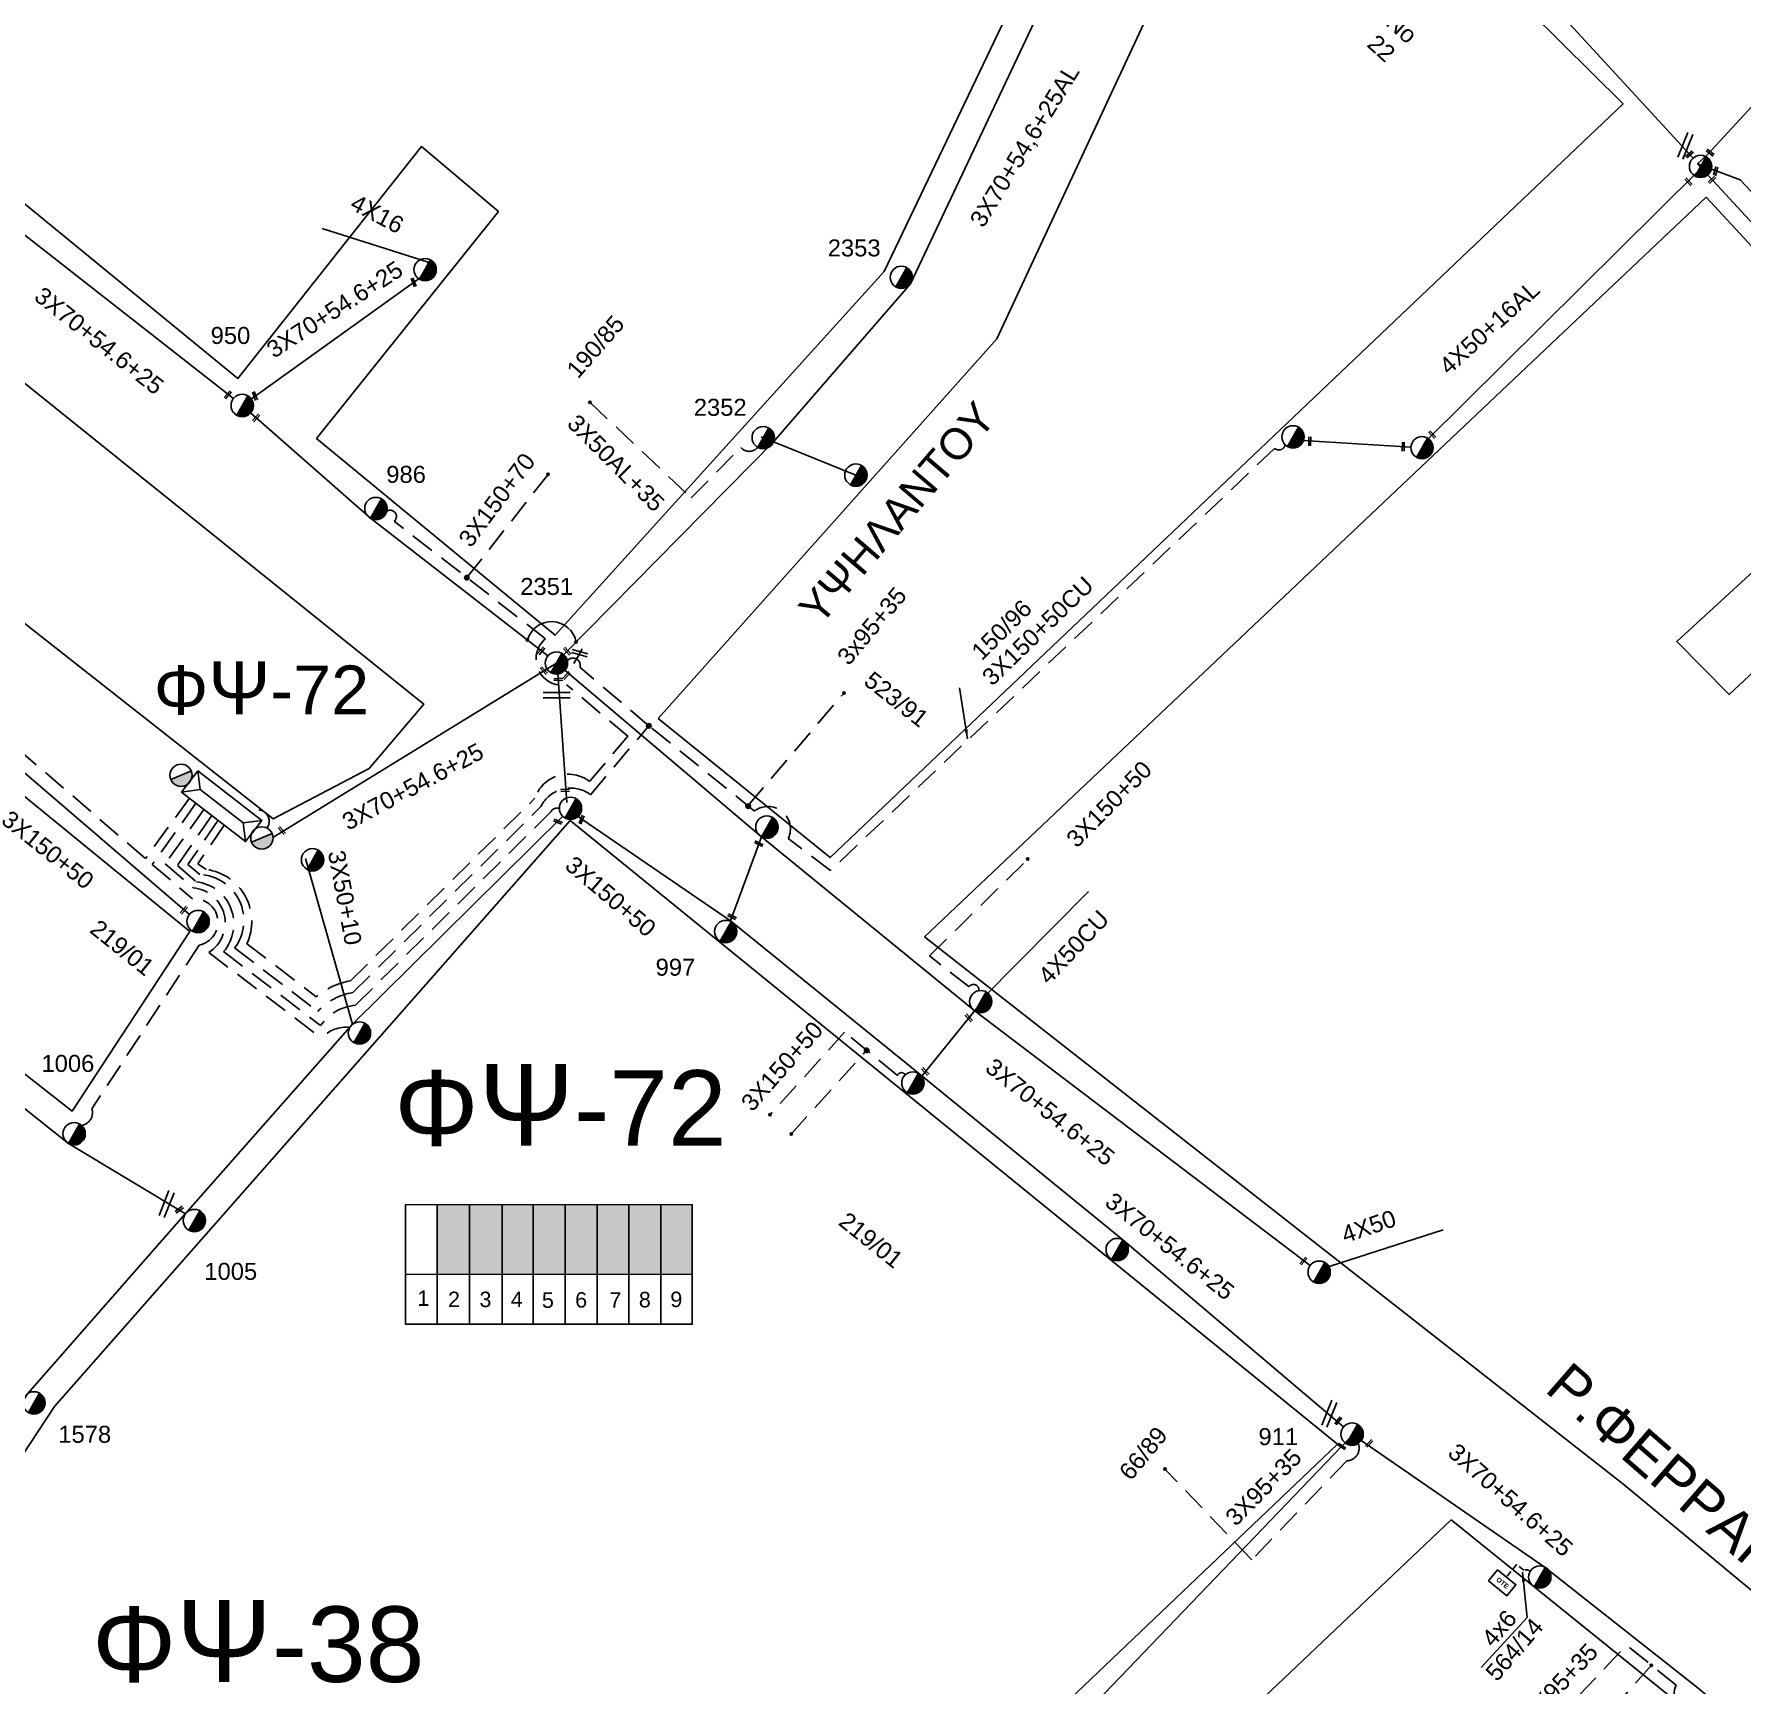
# Model space of a CAD drawing. Header units: millimetres. Extents: x 771 to 3391, y 686 to 1835.
# Drawn here: x 1522.9 to 1703.7, y 1040.5 to 1215.3 of the extents above; entities that cross this region are included whole.
import ezdxf

# ---------------------------------------------------------------- set-up
doc = ezdxf.new("R2010")
doc.units = ezdxf.units.MM
doc.linetypes.add('DASHED', pattern=[19.05, 12.7, -6.35])
for name, color, linetype in [('Pillar OTE', 7, 'Continuous'), ('Άγνωστα', 7, 'Continuous'), ('Γυμνά εναέρια ΧΤ (3Φ)   4x50CU', 7, 'Continuous'), ('Γυμνά εναέρια ΧΤ και ΦΟΠ (3Φ)   4x50+16AL', 7, 'Continuous'), ('Εναέρια παροχή ΧΤ 4x16', 7, 'SYN_LINE'), ('Επιγραφές - Σχήματα', 7, 'Continuous'), ('Καλωδια Χ.Τ 3x95+35', 7, 'DASHED'), ('Καλωδια Χ.Τ. 3x50+35', 7, 'Continuous'), ('Καλώδια ΧΤ   3x150+50CU', 7, 'DASHED'), ('Καλώδια ΧΤ   3x150+70AL', 7, 'DASHED'), ('Καλώδια ΧΤ   3x150AL+50CU', 7, 'DASHED'), ('Μηχανική τομή', 7, 'Continuous'), ('Στύλος ΦΜ', 7, 'Continuous'), ('Στύλος ΦΜ @ 1', 7, 'Continuous'), ('Συνδέσεις', 7, 'Continuous'), ('Συνεστραμμένα ΧΤ   3x70+54.6+25 AL', 7, 'SYN_LINE'), ('Τομή', 7, 'Continuous'), ('Υποσταθμός εναέριος 2 στύλων', 7, 'Continuous'), ('Υποσταθμός πόλεως', 7, 'Continuous'), ('Υπόβαθρο ΔΕΗ', 7, 'Continuous'), ('Υπόγεια καλώδια Παροχών ΧΤ   4x16AL', 7, 'DASHED'), ('Υπόγεια καλώδια Παροχών ΧΤ   4x6', 7, 'DASHED')]:
    doc.layers.add(name, color=color, linetype=linetype)
doc.styles.add('arial', font='ARIAL.TTF')
doc.styles.get("Standard").update_dxf_attribs({"font": 'ARIAL.TTF'})
doc.linetypes.add('SYN_LINE', pattern='A,0.5,-0.0001,["/\\/\\/\\/",Standard,S=0.1,R=0,X=0,Y=-0.05],-0.25', length=0.7501)
doc.dimstyles.new('ISO-25', dxfattribs={"dimtxt": 2.5, "dimasz": 2.5, "dimexe": 1.25, "dimexo": 0.625, "dimtad": 1, "dimtxsty": 'Standard', "dimcen": 2.5, "dimadec": 0, "dimazin": 0, "dimtfac": 1, "dimtmove": 0, "dimatfit": 3, "dimfxl": 1, "dimarcsym": 0})

# ---------------------------------------------------------------- blocks, each defined once
blk = doc.blocks.new('ΥΠΑΡΧΩΝ ΤΣΙΜΕΝΤΕΝΙΟΣ ΣΤΥΛΟΣ')
at = {"layer": 'Στύλος ΦΜ'}
blk.add_hatch(color=7, dxfattribs=at).paths.add_polyline_path([(-1.29, -2.28, 0.574793), (2.62, 0, 0.268822), (1.3, 2.27)])
at = {"layer": 'Στύλος ΦΜ', "color": 7}
blk.add_line((-1.29, -2.28), (1.3, 2.27), dxfattribs=at)
blk.add_circle((0, 0), 2.62, dxfattribs=at)
at = {"layer": 'Στύλος ΦΜ', "flags": 4}
for tag, p in [('ΑΡΙΘΜΟΣ', (-4.68, 8.05)), ('ΤΥΠΟΣ', (-4.91, 3.03))]:
    blk.add_attdef(tag, p, '', height=4, dxfattribs=at)
blk = doc.blocks.new('ΥΠΟΣΤΑΘΜΟΣ ΕΝΑΕΡΙΟΣ ΕΠΙ 2 ΣΤΥΛΩΝ')
at = {"layer": 'Υποσταθμός εναέριος 2 στύλων', "linetype": 'Continuous'}
for points in [[(-11.97, -2.11, 0.574793), (-8.45, -0.07, 0.268822), (-9.64, 1.98)], [(9.68, -2.15, 0.574793), (13.19, -0.1, 0.268822), (12.01, 1.95)]]:
    blk.add_hatch(color=256, dxfattribs=at).paths.add_polyline_path(points)
for p, q in [((-11.97, -2.11), (-9.64, 1.98)), ((9.68, -2.15), (12.01, 1.95))]:
    blk.add_line(p, q, dxfattribs=at)
for centre in [(-10.81, -0.07), (10.84, -0.1)]:
    blk.add_circle(centre, 2.36, dxfattribs=at)
at = {"layer": 'Υποσταθμός πόλεως', "linetype": 'Continuous', "ltscale": 40}
blk.add_lwpolyline([(-8.57, 2.82), (8.57, 2.82), (8.57, -2.82), (-8.57, -2.82)], close=True, dxfattribs=at)
for points in [[(-5.75, 0), (-8.57, 2.82)], [(-8.57, -2.82), (-5.75, 0)], [(-5.75, 0), (5.75, 0)], [(5.75, 0), (8.57, 2.82)], [(8.57, -2.82), (5.75, 0)]]:
    blk.add_lwpolyline(points, dxfattribs=at)
at = {"layer": 'Υποσταθμός εναέριος 2 στύλων', "ltscale": 40, "flags": 1}
for tag, p in [('ΜΕΤΑΣΧΗΜΑΤΙΣΜΟΣ', (14.09, 2.51)), ('ΙΣΧΥΣ', (14.07, -0.28)), ('ΑΡΙΘΜΟΣ', (14.19, -3))]:
    blk.add_attdef(tag, p, '', height=1.8, dxfattribs=at)
blk = doc.blocks.new('ΜΗΧΑΝΙΚΗ ΤΟΜΗ')
at = {"layer": 'Μηχανική τομή', "ltscale": 40}
for p, q in [((-1.89, 0.78), (1.89, 0.78)), ((1.89, 0), (-1.89, 0))]:
    blk.add_line(p, q, dxfattribs=at)
blk = doc.blocks.new('_ΣΥΝΔΕΣΗ')
at = {"layer": 'Συνδέσεις', "linetype": 'SYN_LINE', "ltscale": 40}
blk.add_hatch(color=256, dxfattribs=at).paths.add_polyline_path([(0.5, -0.01, 1), (-0.5, -0.01, 1)])
at = {"layer": 'Συνδέσεις'}
blk.add_circle((0, -0.01), 0.5, dxfattribs=at)
blk = doc.blocks.new('ΤΟΜΗ')
at = {"layer": 'Τομή', "ltscale": 40}
for p, q in [((-5.68, 0), (5.68, 0)), ((5.68, -2.33), (-5.68, -2.33))]:
    blk.add_line(p, q, dxfattribs=at)
blk = doc.blocks.new('τομή_')
at = {"layer": 'Επιγραφές - Σχήματα'}
for p, q in [((-1.29, -0.22), (0.13, 0.75)), ((-1.08, -0.46), (0.34, 0.51)), ((-0.66, 0.62), (-0.29, -0.37))]:
    blk.add_line(p, q, dxfattribs=at)
blk = doc.blocks.new('PILLAR ΟΤΕ')
at = {"layer": 'Pillar OTE', "ltscale": 40}
blk.add_lwpolyline([(-3.31, 2.02), (3.39, 2.02), (3.39, -1.99), (-3.31, -1.99)], close=True, dxfattribs=at)
at = {"layer": 'Pillar OTE', "insert": (-1.81, 0.71), "char_height": 1.3575, "width": 109.961, "attachment_point": 1}
blk.add_mtext('{\\fArial|b1|i0|c161|p34;OTE}', dxfattribs=at)

msp = doc.modelspace()

# ---------------------------------------------------------------- hatches: boundary and pattern name
at = {"layer": 'Καλώδια ΧΤ   3x150AL+50CU', "linetype": 'DASHED', "ltscale": 0.2}
h = msp.add_hatch(color=85, dxfattribs=at)
h.dxf.hatch_style = 1
h.paths.add_polyline_path([(1568.99219, 1091.33852), (1565.55232, 1091.33874), (1565.55186, 1083.97814), (1568.99173, 1083.9748)])
h = msp.add_hatch(color=1, dxfattribs=at)
h.dxf.hatch_style = 1
h.paths.add_polyline_path([(1572.43176, 1091.3383), (1568.99219, 1091.33852), (1568.99173, 1083.9748), (1572.4313, 1083.97146)])
h = msp.add_hatch(color=30, dxfattribs=at)
h.dxf.hatch_style = 1
h.paths.add_polyline_path([(1572.4313, 1083.97146), (1575.72886, 1083.96826), (1575.72932, 1091.3381), (1572.43176, 1091.3383)])
h = msp.add_hatch(color=6, dxfattribs=at)
h.dxf.hatch_style = 1
h.paths.add_polyline_path([(1575.72886, 1083.96826), (1579.11485, 1083.96497), (1579.11532, 1091.33789), (1575.72932, 1091.3381)])
h = msp.add_hatch(color=62, dxfattribs=at)
h.dxf.hatch_style = 1
h.paths.add_polyline_path([(1579.11485, 1083.96497), (1582.5115, 1083.96167), (1582.51196, 1091.33767), (1579.11532, 1091.33789)])
h = msp.add_hatch(color=173, dxfattribs=at)
h.dxf.hatch_style = 1
h.paths.add_polyline_path([(1585.84901, 1091.33746), (1582.51196, 1091.33767), (1582.5115, 1083.96167), (1585.84854, 1083.95843)])
h = msp.add_hatch(color=2, dxfattribs=at)
h.dxf.hatch_style = 1
h.paths.add_polyline_path([(1589.23738, 1091.33725), (1585.84901, 1091.33746), (1585.84854, 1083.95843), (1589.23692, 1083.95514)])
h = msp.add_hatch(color=5, dxfattribs=at)
h.dxf.hatch_style = 1
h.paths.add_polyline_path([(1592.55748, 1091.33704), (1589.23738, 1091.33725), (1589.23692, 1083.95514), (1592.55702, 1083.95192)])

# ---------------------------------------------------------------- linework, layer by layer
at = {"layer": 'Pillar OTE', "ltscale": 40}
for points in [[(1562.22361, 1078.69866), (1562.22441, 1091.33894), (1592.55748, 1091.33704), (1592.55669, 1078.66929), (1562.22361, 1078.69958)], [(1565.55152, 1078.69626), (1565.55232, 1091.33874)], [(1568.9914, 1078.69283), (1568.99219, 1091.33852)], [(1572.43097, 1078.68939), (1572.43176, 1091.3383)], [(1575.72852, 1078.6861), (1575.72932, 1091.3381)], [(1579.11452, 1078.68272), (1579.11532, 1091.33789)], [(1582.51117, 1078.67932), (1582.51196, 1091.33767)], [(1585.84821, 1078.67599), (1585.84901, 1091.33746)], [(1589.23659, 1078.67261), (1589.23738, 1091.33725)], [(1562.22395, 1083.98138), (1592.55702, 1083.95192)]]:
    msp.add_lwpolyline(points, dxfattribs=at)
at = {"layer": 'Άγνωστα', "color": 85}
msp.add_lwpolyline([(1599.86962, 1172.63286), (1609.88165, 1168.57914)], dxfattribs=at)
at = {"layer": 'Άγνωστα', "color": 1}
msp.add_lwpolyline([(1556.61709, 1110.43844), (1551.62058, 1127.98471)], dxfattribs=at)
at = {"layer": 'Άγνωστα', "color": 62, "linetype": 'SYN_LINE', "ltscale": 20}
msp.add_lwpolyline([(1623.30015, 1113.19569), (1634.51781, 1124.49571)], dxfattribs=at)
at = {"layer": 'Γυμνά εναέρια ΧΤ (3Φ)   4x50CU', "color": 173, "linetype": 'SYN_LINE', "ltscale": 15}
msp.add_lwpolyline([(1659.09528, 1084.49584), (1672.03564, 1088.67937)], dxfattribs=at)
at = {"layer": 'Γυμνά εναέρια ΧΤ και ΦΟΠ (3Φ)   4x50+16AL', "color": 30}
msp.add_lwpolyline([(1670.18792, 1172.15349), (1670.18792, 1172.15349), (1698.96362, 1200.69047)], dxfattribs=at)
at = {"layer": 'Γυμνά εναέρια ΧΤ και ΦΟΠ (3Φ)   4x50+16AL', "color": 1, "linetype": 'Continuous', "ltscale": 0.2}
msp.add_lwpolyline([(1578.86282, 1132.456), (1556.61709, 1110.43844), (1538.97341, 1090.42843), (1522.19362, 1071.30475), (1511.7009, 1054.12923), (1499.35664, 1035.34473), (1483.70663, 1011.56444)], dxfattribs=at)
at = {"layer": 'Εναέρια παροχή ΧΤ 4x16', "color": 85, "linetype": 'SYN_LINE', "ltscale": 8}
msp.add_lwpolyline([(1564.39476, 1189.93852), (1564.60569, 1191.12518), (1553.40631, 1194.67454)], dxfattribs=at)
at = {"layer": 'Καλωδια Χ.Τ 3x95+35', "color": 30, "linetype": 'DASHED', "ltscale": 0.2}
msp.add_lwpolyline([(1598.45154, 1133.56335), (1608.66045, 1145.56687)], dxfattribs=at)
at = {"layer": 'Καλωδια Χ.Τ 3x95+35', "color": 5, "linetype": 'DASHED', "ltscale": 0.2}
msp.add_lwpolyline([(1681.21385, 1033.86449), (1691.45159, 1044.70461)], dxfattribs=at)
at = {"layer": 'Καλωδια Χ.Τ. 3x50+35', "color": 85, "linetype": 'DASHED', "ltscale": 0.2}
msp.add_lwpolyline([(1581.72276, 1176.28994), (1592.45073, 1166.17126), (1597.70779, 1171.50574, 0.47167068), (1599.49188, 1171.52565)], format="xyb", dxfattribs=at)
at = {"layer": 'Καλωδια Χ.Τ. 3x50+35', "color": 30, "linetype": 'DASHED', "ltscale": 0.2}
msp.add_lwpolyline([(1663.04825, 1066.0605, -0.522548595), (1661.83812, 1064.2101), (1651.79312, 1053.74863), (1642.58464, 1063.34635)], format="xyb", dxfattribs=at)
at = {"layer": 'Καλώδια ΧΤ   3x150+50CU', "color": 6, "linetype": 'DASHED', "ltscale": 0.2}
msp.add_lwpolyline([(1539.34857, 1134.37259), (1534.69084, 1127.98776), (1505.77718, 1152.80885), (1477.43648, 1176.07571, 0.784726047), (1474.74428, 1175.71412)], format="xyb", dxfattribs=at)
at = {"layer": 'Καλώδια ΧΤ   3x150+50CU', "color": 30, "linetype": 'DASHED', "ltscale": 0.2}
for points in [[(1655.32475, 1171.789, -0.560887584), (1654.20216, 1171.40542), (1607.19334, 1126.70197), (1602.72563, 1130.1083, 0.783499385), (1599.13632, 1133.00979), (1587.96999, 1142.03632), (1580.68561, 1148.21353, 0.798056016), (1579.33564, 1148.93796)], [(1542.37883, 1132.02914), (1539.17706, 1127.35422), (1540.43186, 1126.27703, -0.605748067), (1544.12706, 1118.51219), (1552.93228, 1111.7979, -0.170373487), (1556.6354, 1113.79164), (1576.53236, 1133.48451, -0.466978559), (1581.78722, 1134.74537), (1587.96999, 1142.03632)]]:
    msp.add_lwpolyline(points, format="xyb", dxfattribs=at)
at = {"layer": 'Καλώδια ΧΤ   3x150+50CU', "color": 85, "linetype": 'DASHED', "ltscale": 0.2}
msp.add_lwpolyline([(1543.03087, 1131.52488), (1540.2326, 1127.43911), (1541.12789, 1126.82594, -0.506101236), (1545.40996, 1118.95899), (1552.75859, 1113.35542, -0.130599158), (1556.37772, 1115.03087), (1575.90533, 1134.3582, -0.515298488), (1581.69051, 1136.15483), (1585.73766, 1140.92737), (1579.26719, 1146.37252, -0.770292861), (1577.0424, 1151.2491), (1561.0073, 1163.6978, 0.975537739), (1560.20949, 1164.73139)], format="xyb", dxfattribs=at)
at = {"layer": 'Καλώδια ΧΤ   3x150+50CU', "color": 2, "linetype": 'DASHED', "ltscale": 0.2}
msp.add_lwpolyline([(1540.02942, 1133.84605), (1535.41235, 1127.36838), (1539.65966, 1123.72225, -0.942556438), (1540.37664, 1118.81988), (1529.02007, 1101.46966, -0.449013028), (1527.92136, 1099.72058)], format="xyb", dxfattribs=at)
at = {"layer": 'Καλώδια ΧΤ   3x150+50CU', "color": 62, "linetype": 'DASHED', "ltscale": 0.2}
for points in [[(1541.70533, 1132.54999), (1538.06695, 1127.23756), (1540.0775, 1125.51159, -0.60281998), (1542.94774, 1118.12757), (1553.21573, 1110.29787, -0.22169926), (1556.90254, 1112.44756), (1577.58296, 1132.91587, -0.38961234), (1578.49861, 1133.26459)], [(1622.90258, 1114.00151, 0.804963703), (1621.85595, 1114.39022), (1617.66531, 1117.67325), (1628.0765, 1127.9266)], [(1615.09173, 1105.06751, 0.674831568), (1614.29528, 1105.02415), (1608.68874, 1109.58461), (1600.79596, 1100.86447)]]:
    msp.add_lwpolyline(points, format="xyb", dxfattribs=at)
at = {"layer": 'Καλώδια ΧΤ   3x150+50CU', "color": 1, "linetype": 'DASHED', "ltscale": 0.2}
msp.add_lwpolyline([(1540.8812, 1133.18732), (1536.77628, 1127.42819), (1539.73543, 1124.88789, -0.714262042), (1541.3986, 1118.04), (1553.33491, 1108.93816, -0.254858655), (1556.32162, 1110.10335)], format="xyb", dxfattribs=at)
at = {"layer": 'Καλώδια ΧΤ   3x150+50CU', "color": 62, "linetype": 'DASHED', "ltscale": 0.2}
msp.add_lwpolyline([(1603.004, 1098.76872), (1611.02153, 1107.68708)], dxfattribs=at)
at = {"layer": 'Καλώδια ΧΤ   3x150+50CU', "color": 173, "linetype": 'DASHED', "ltscale": 0.2}
msp.add_arc((1546.5819, 1131.93091), 1.19953, 323.3646172, 126.7210342, dxfattribs=at)
at = {"layer": 'Καλώδια ΧΤ   3x150+70AL', "color": 85, "linetype": 'DASHED', "ltscale": 0.2}
msp.add_lwpolyline([(1568.70131, 1157.72463), (1577.30172, 1168.65246)], dxfattribs=at)
at = {"layer": 'Καλώδια ΧΤ   3x150AL+50CU', "color": 5, "linetype": 'DASHED', "ltscale": 0.2}
msp.add_lwpolyline([(1699.92786, 1037.16273, -0.697503722), (1696.71513, 1040.45745), (1691.45159, 1044.70461)], format="xyb", dxfattribs=at)
at = {"layer": 'Συνεστραμμένα ΧΤ   3x70+54.6+25 AL', "color": 133, "ltscale": 20}
for points in [[(1700.01951, 1202.53123), (1707.34438, 1210.48135), (1725.74491, 1227.61853), (1735.11754, 1235.74982), (1744.94649, 1245.32555), (1769.05773, 1268.15957), (1784.21916, 1283.24594), (1795.04683, 1292.50917)], [(1727.05163, 1171.12037), (1726.86837, 1171.0815), (1727.0582, 1174.81009), (1703.46836, 1199.82547), (1698.97443, 1201.5492), (1700.01951, 1202.53123)]]:
    msp.add_lwpolyline(points, dxfattribs=at)
at = {"layer": 'Συνεστραμμένα ΧΤ   3x70+54.6+25 AL', "color": 6, "linetype": 'SYN_LINE', "ltscale": 20}
for points in [[(1539.34471, 1122.06235), (1504.6048, 1151.885), (1488.79045, 1164.73039), (1474.39382, 1176.5496), (1444.05599, 1201.69485), (1413.07037, 1226.71235), (1384.87811, 1249.97666), (1368.27842, 1261.31123)], [(1503.14403, 1211.4839), (1510.81244, 1202.67281), (1543.99904, 1176.6804)]]:
    msp.add_lwpolyline(points, dxfattribs=at)
at = {"layer": 'Συνεστραμμένα ΧΤ   3x70+54.6+25 AL', "color": 85, "linetype": 'SYN_LINE', "ltscale": 20}
for points in [[(1578.95574, 1149.57241), (1601.16475, 1172.10849), (1615.64776, 1188.84458), (1632.72251, 1225.01943), (1646.16017, 1254.9516)], [(1577.28124, 1149.43436), (1558.49315, 1164.02032), (1544.92852, 1175.95289), (1564.39476, 1189.93852)]]:
    msp.add_lwpolyline(points, dxfattribs=at)
at = {"layer": 'Συνεστραμμένα ΧΤ   3x70+54.6+25 AL', "color": 62, "linetype": 'SYN_LINE', "ltscale": 20}
for points in [[(1646.92578, 1255.77119), (1678.53359, 1223.88809), (1698.48994, 1202.12924)], [(1579.53432, 1133.05537), (1596.60768, 1121.4035), (1616.49689, 1105.24359), (1638.12259, 1087.60536), (1661.50242, 1067.80575)]]:
    msp.add_lwpolyline(points, dxfattribs=at)
at = {"layer": 'Συνεστραμμένα ΧΤ   3x70+54.6+25 AL', "color": 2, "linetype": 'SYN_LINE', "ltscale": 20}
msp.add_lwpolyline([(1538.92077, 1090.36335), (1526.55307, 1097.82011), (1494.41667, 1123.32276), (1478.13384, 1136.31862), (1457.17214, 1152.70294), (1429.80198, 1173.92863), (1418.29113, 1182.85534), (1399.76184, 1197.78582), (1377.81385, 1214.88664), (1353.22694, 1235.4168)], dxfattribs=at)
at = {"layer": 'Συνεστραμμένα ΧΤ   3x70+54.6+25 AL', "color": 5, "ltscale": 20}
msp.add_lwpolyline([(1739.8827, 1156.81663), (1726.94587, 1171.21648), (1698.97443, 1201.5492)], dxfattribs=at)
at = {"layer": 'Συνεστραμμένα ΧΤ   3x70+54.6+25 AL', "color": 30, "linetype": 'SYN_LINE', "ltscale": 15}
msp.add_lwpolyline([(1657.26411, 1172.24549), (1668.62392, 1171.54942)], dxfattribs=at)
at = {"layer": 'Συνεστραμμένα ΧΤ   3x70+54.6+25 AL', "color": 173, "linetype": 'SYN_LINE', "ltscale": 20}
msp.add_lwpolyline([(1548.18402, 1130.20106), (1578.18857, 1148.67942), (1599.87712, 1130.28738), (1622.513, 1111.81493), (1657.97806, 1084.89904)], dxfattribs=at)
at = {"layer": 'Συνεστραμμένα ΧΤ   3x70+54.6+25 AL', "color": 62, "linetype": 'SYN_LINE', "ltscale": 15}
msp.add_lwpolyline([(1578.2656, 1148.6141), (1579.28882, 1133.89959)], dxfattribs=at)
at = {"layer": 'Συνεστραμμένα ΧΤ   3x70+54.6+25 AL', "color": 62, "linetype": 'SYN_LINE', "ltscale": 8}
for points in [[(1596.60768, 1121.4035), (1599.87712, 1130.28738), (1599.87712, 1130.28738)], [(1616.84542, 1104.93906), (1622.7879, 1112.29714)]]:
    msp.add_lwpolyline(points, dxfattribs=at)
at = {"layer": 'Συνεστραμμένα ΧΤ   3x70+54.6+25 AL', "color": 30, "ltscale": 20}
msp.add_lwpolyline([(1561.41435, 968.25357), (1571.93085, 977.4395), (1585.00572, 989.91864), (1600.50228, 1005.10534), (1612.5436, 1016.50613), (1630.31296, 1033.45695), (1662.17145, 1066.63634)], dxfattribs=at)
at = {"layer": 'Συνεστραμμένα ΧΤ   3x70+54.6+25 AL', "color": 5, "linetype": 'SYN_LINE', "ltscale": 20}
msp.add_lwpolyline([(1663.37067, 1066.37582), (1682.85503, 1052.93468), (1699.0341, 1040.15163), (1739.75198, 1006.05498), (1761.95496, 988.84882), (1772.95919, 978.76711)], dxfattribs=at)
at = {"layer": 'Υπόβαθρο ΔΕΗ'}
for points in [[(1503.61632, 1212.26674), (1544.46417, 1178.81489), (1563.91894, 1203.36486), (1572.0391, 1196.48349), (1552.79068, 1172.46464), (1578.05571, 1151.64163), (1612.88402, 1190.12458), (1644.26566, 1255.85992), (1574.62746, 1333.25465), (1567.10545, 1335.24439), (1514.01592, 1232.40975), (1503.61632, 1212.26674)], [(1355.12228, 1235.98215), (1368.78759, 1259.68933), (1539.36559, 1120.27201), (1526.91743, 1101.25407), (1355.12228, 1235.98215)], [(1588.93597, 1142.8135), (1624.80134, 1183.00912), (1649.58254, 1236.19794), (1658.15555, 1240.51782), (1691.08554, 1207.90112), (1607.15451, 1128.08618), (1588.93597, 1142.8135)], [(1487.10742, 1180.22901), (1496.61839, 1198.6088), (1564.14281, 1144.33386), (1558.3638, 1137.52496), (1548.19838, 1132.1857), (1487.10742, 1180.22901)], [(1617.14911, 1119.69725), (1691.19501, 1061.6882), (1740.47172, 1020.79614), (1762.66119, 1043.87065), (1802.38774, 1084.61155), (1754.98568, 1137.08204), (1716.80931, 1100.57343), (1706.67317, 1109.56027), (1746.01995, 1147.33235), (1726.5368, 1167.97195), (1702.31883, 1145.34303), (1696.76645, 1150.9658), (1721.98274, 1174.11733), (1699.87058, 1197.99741), (1617.14911, 1119.69725)], [(1580.39625, 1149.27446), (1580.02534, 1148.62522)], [(1485.64728, 1010.07398), (1525.06965, 1069.97242), (1579.64749, 1132.00758), (1660.84067, 1065.9635), (1560.20278, 970.06351), (1485.64728, 1010.07398)], [(1571.49541, 961.81714), (1672.89295, 1057.95779), (1743.74912, 1000.78375), (1770.6399, 978.40281), (1634.79402, 913.96377), (1571.49541, 961.81714)], [(1680.94554, 1047.62571), (1676.06424, 1042.32642)]]:
    msp.add_lwpolyline(points, dxfattribs=at)
msp.add_arc((1577.67175, 1150.42677), 2.64409, 10.4815022, 164.9469195, dxfattribs=at)
at = {"layer": 'Υπόγεια καλώδια Παροχών ΧΤ   4x16AL', "color": 5, "linetype": 'DASHED', "ltscale": 0.2}
msp.add_lwpolyline([(1694.08336, 1042.58103), (1684.31244, 1031.50288)], dxfattribs=at)
at = {"layer": 'Υπόγεια καλώδια Παροχών ΧΤ   4x6', "color": 5, "linetype": 'DASHED', "ltscale": 0.05}
msp.add_lwpolyline([(1681.24383, 1052.49176, 0.361340667), (1680.59057, 1052.62318), (1679.81233, 1053.25115), (1678.76251, 1051.95011)], format="xyb", dxfattribs=at)

# ---------------------------------------------------------------- block references
at = {"layer": 'Pillar OTE', "xscale": 0.375, "yscale": 0.375, "zscale": 0.375, "rotation": 320.5773140891257}
msp.add_blockref('PILLAR ΟΤΕ', (1678.2809, 1051.3141), dxfattribs=at)
at = {"layer": 'Επιγραφές - Σχήματα', "rotation": 129.9268206725036}
msp.add_blockref('τομή_', (1580.45053, 1150.18299), dxfattribs=at)
at = {"layer": 'Μηχανική τομή'}
for p, xscale, yscale, zscale, rotation in [((1698.17499, 1202.47264), 0.249999999999919, 0.249999999999919, 0.249999999999919, 40.56615340063241), ((1700.24076, 1202.63906), 0.2500000000002005, 0.2500000000002005, 0.2500000000002005, 323.2559298037776), ((1700.56059, 1199.7626), 0.249999999999919, 0.249999999999919, 0.249999999999919, 43.44704939892168), ((1700.9746, 1200.73714), 0.249999999999919, 0.249999999999919, 0.249999999999919, 75.04008725753748), ((1697.93614, 1199.56194), 0.2500000000001928, 0.2500000000001928, 0.2500000000001928, 312.6268794242704), ((1563.17439, 1189.03326), 0.249999999999919, 0.249999999999919, 0.249999999999919, 111.5563799940682), ((1543.47505, 1177.02562), 0.2499999999999681, 0.2499999999999681, 0.2499999999999681, 48.88232952355155), ((1546.35568, 1176.97824), 0.249999999999919, 0.249999999999919, 0.249999999999919, 111.5563799940682), ((1546.47881, 1174.58572), 0.249999999999919, 0.249999999999919, 0.249999999999919, 47.90602526329326), ((1670.80707, 1172.80014), 0.2500000000001928, 0.2500000000001928, 0.2500000000001928, 312.6268794242704), ((1657.81536, 1172.16506), 0.2500000000001928, 0.2500000000001928, 0.2500000000001928, 268.897504715018), ((1667.71299, 1171.59707), 0.2500000000001928, 0.2500000000001928, 0.2500000000001928, 268.897504715018), ((1576.65761, 1149.9002), 0.249999999999919, 0.249999999999919, 0.249999999999919, 47.90602526329326), ((1579.25158, 1149.87261), 0.2500000000001928, 0.2500000000001928, 0.2500000000001928, 312.6268794242704), ((1576.78016, 1147.81204), 0.2500000000001928, 0.2500000000001928, 0.2500000000001928, 312.6268794242704), ((1579.33106, 1147.29053), 0.249999999999919, 0.249999999999919, 0.249999999999919, 47.90602526329326), ((1578.38798, 1146.85414), 0.249999999999919, 0.249999999999919, 0.249999999999919, 2.654231102312738), ((1579.11131, 1135.1044), 0.249999999999919, 0.249999999999919, 0.249999999999919, 2.654231102312738), ((1578.30276, 1131.79525), 0.249999999999919, 0.249999999999919, 0.249999999999919, 336.8864378045459), ((1580.9327, 1132.05272), 0.249999999999919, 0.249999999999919, 0.249999999999919, 68.45138536945211), ((1549.04272, 1130.88086), 0.2500000000001928, 0.2500000000001928, 0.2500000000001928, 312.6268794242704), ((1599.57401, 1129.46536), 0.2500000000001927, 0.2500000000001927, 0.2500000000001927, 334.0157273791418), ((1538.81337, 1122.45744), 0.2499999999999681, 0.2499999999999681, 0.2499999999999681, 48.88232952355155), ((1596.72879, 1121.7342), 0.2500000000001927, 0.2500000000001927, 0.2500000000001927, 334.0157273791418), ((1621.74947, 1111.05675), 0.2500000000001928, 0.2500000000001928, 0.2500000000001928, 312.6268794242704), ((1617.15594, 1105.36896), 0.2500000000001928, 0.2500000000001928, 0.2500000000001928, 312.6268794242704), ((1538.31338, 1090.72955), 0.2499999999999681, 0.2499999999999681, 0.2499999999999681, 36.11407878704492), ((1657.33411, 1085.31023), 0.249999999999919, 0.249999999999919, 0.249999999999919, 47.90602526329326), ((1661.01875, 1068.38739), 0.249999999999919, 0.249999999999919, 0.249999999999919, 52.82593541543221), ((1664.27268, 1065.9932), 0.249999999999919, 0.249999999999919, 0.249999999999919, 46.90277073893475), ((1661.24752, 1065.6741), 0.249999999999919, 0.249999999999919, 0.249999999999919, 325.8560323618659)]:
    msp.add_blockref('ΜΗΧΑΝΙΚΗ ΤΟΜΗ', p, dxfattribs=dict(at, xscale=xscale, yscale=yscale, zscale=zscale, rotation=rotation))
at = {"layer": 'Στύλος ΦΜ @ 1', "ltscale": 40, "xscale": 0.4499999999998181, "yscale": 0.4499999999998181, "zscale": 0.4499999999998181}
for p in [(1699.28602, 1201.26125), (1564.28658, 1190.33473), (1656.15047, 1172.62883), (1669.79948, 1171.47738), (1609.88165, 1168.57914), (1579.67557, 1133.3084), (1600.45815, 1131.31185), (1552.37254, 1127.8537), (1540.25892, 1121.31981), (1623.09403, 1112.8394), (1557.33673, 1109.5061), (1615.91133, 1104.2217), (1637.53703, 1086.58348), (1658.91623, 1084.18702), (1682.26947, 1051.91279)]:
    msp.add_blockref('ΥΠΑΡΧΩΝ ΤΣΙΜΕΝΤΕΝΙΟΣ ΣΤΥΛΟΣ', p, dxfattribs=at)
at = {"layer": 'Στύλος ΦΜ @ 1', "ltscale": 40}
ref = msp.add_blockref('ΥΠΑΡΧΩΝ ΤΣΙΜΕΝΤΕΝΙΟΣ ΣΤΥΛΟΣ', (1614.68766, 1189.52674), dxfattribs=dict(at, xscale=0.4499999999998181, yscale=0.4499999999998181, zscale=0.4499999999998181))
ref.add_attrib('ΤΥΠΟΣ', '2353', (1606.90117, 1191.73137), dxfattribs={"layer": 'Στύλος ΦΜ', "height": 1.8, "flags": 4})
ref = msp.add_blockref('ΥΠΑΡΧΩΝ ΤΣΙΜΕΝΤΕΝΙΟΣ ΣΤΥΛΟΣ', (1544.92626, 1175.95418), dxfattribs=dict(at, xscale=0.4499999999998181, yscale=0.4499999999998181, zscale=0.4499999999998181))
ref.add_attrib('ΤΥΠΟΣ', '950', (1541.58658, 1182.46502), dxfattribs={"layer": 'Στύλος ΦΜ', "height": 1.8, "flags": 4})
ref = msp.add_blockref('ΥΠΑΡΧΩΝ ΤΣΙΜΕΝΤΕΝΙΟΣ ΣΤΥΛΟΣ', (1600.07291, 1172.55012), dxfattribs=dict(at, xscale=0.4499999999998181, yscale=0.4499999999998181, zscale=0.4499999999998181))
ref.add_attrib('ΤΥΠΟΣ', '2352', (1592.72445, 1174.85591), dxfattribs={"layer": 'Στύλος ΦΜ', "height": 1.8, "flags": 4})
ref = msp.add_blockref('ΥΠΑΡΧΩΝ ΤΣΙΜΕΝΤΕΝΙΟΣ ΣΤΥΛΟΣ', (1559.07419, 1165.04479), dxfattribs=dict(at, xscale=0.4499999999998181, yscale=0.4499999999998181, zscale=0.4499999999998181))
ref.add_attrib('ΤΥΠΟΣ', '986', (1560.17318, 1167.75863), dxfattribs={"layer": 'Στύλος ΦΜ', "height": 1.8, "flags": 4})
ref = msp.add_blockref('ΥΠΑΡΧΩΝ ΤΣΙΜΕΝΤΕΝΙΟΣ ΣΤΥΛΟΣ', (1578.18631, 1148.68071), dxfattribs=dict(at, xscale=0.4499999999998181, yscale=0.4499999999998181, zscale=0.4499999999998181))
ref.add_attrib('ΤΥΠΟΣ', '2351', (1574.35497, 1155.88872), dxfattribs={"layer": 'Στύλος ΦΜ', "height": 1.8, "flags": 4})
ref = msp.add_blockref('ΥΠΑΡΧΩΝ ΤΣΙΜΕΝΤΕΝΙΟΣ ΣΤΥΛΟΣ', (1596.10154, 1120.25401), dxfattribs=dict(at, xscale=0.4499999999998181, yscale=0.4499999999998181, zscale=0.4499999999998181))
ref.add_attrib('ΤΥΠΟΣ', '997', (1588.68366, 1115.57767), dxfattribs={"layer": 'Στύλος ΦΜ', "height": 1.8, "flags": 4})
ref = msp.add_blockref('ΥΠΑΡΧΩΝ ΤΣΙΜΕΝΤΕΝΙΟΣ ΣΤΥΛΟΣ', (1527.13411, 1098.84458), dxfattribs=dict(at, xscale=0.4499999999998181, yscale=0.4499999999998181, zscale=0.4499999999998181))
ref.add_attrib('ΤΥΠΟΣ', '1006', (1523.67829, 1105.38988), dxfattribs={"layer": 'Στύλος ΦΜ', "height": 1.8, "flags": 4})
ref = msp.add_blockref('ΥΠΑΡΧΩΝ ΤΣΙΜΕΝΤΕΝΙΟΣ ΣΤΥΛΟΣ', (1539.86223, 1089.65568), dxfattribs=dict(at, xscale=0.4499999999998181, yscale=0.4499999999998181, zscale=0.4499999999998181))
ref.add_attrib('ΤΥΠΟΣ', '1005', (1540.9178, 1083.37607), dxfattribs={"layer": 'Στύλος ΦΜ', "height": 1.8, "flags": 4})
ref = msp.add_blockref('ΥΠΑΡΧΩΝ ΤΣΙΜΕΝΤΕΝΙΟΣ ΣΤΥΛΟΣ', (1522.88267, 1070.34958), dxfattribs=dict(at, xscale=0.4499999999998181, yscale=0.4499999999998181, zscale=0.4499999999998181))
ref.add_attrib('ΤΥΠΟΣ', '1578', (1525.46024, 1066.1253), dxfattribs={"layer": 'Στύλος ΦΜ', "height": 1.8, "flags": 4})
ref = msp.add_blockref('ΥΠΑΡΧΩΝ ΤΣΙΜΕΝΤΕΝΙΟΣ ΣΤΥΛΟΣ', (1662.4012, 1067.04461), dxfattribs=dict(at, xscale=0.4499999999998181, yscale=0.4499999999998181, zscale=0.4499999999998181))
ref.add_attrib('ΤΥΠΟΣ', '911', (1652.49322, 1065.8797), dxfattribs={"layer": 'Στύλος ΦΜ', "height": 1.8, "flags": 4})
at = {"layer": 'Συνδέσεις'}
for p, xscale, yscale, zscale in [((1581.72276, 1176.28994), 0.25, 0.25, 0.25), ((1577.30172, 1168.65246), 0.25, 0.25, 0.25), ((1568.70131, 1157.72463), 0.4777242751394019, 0.4777242751394019, 0.4777242751394019), ((1575.11839, 1151.11347), 0.25, 0.25, 0.25), ((1580.27172, 1150.90777), 0.25, 0.25, 0.25), ((1608.62183, 1145.52146), 0.25, 0.25, 0.25), ((1587.96999, 1142.03632), 0.4777242751394019, 0.4777242751394019, 0.4777242751394019), ((1598.48669, 1133.53493), 0.4777242751394019, 0.4777242751394019, 0.4777242751394019), ((1628.0765, 1127.9266), 0.25, 0.25, 0.25), ((1611.02153, 1107.68708), 0.4777242751394019, 0.4777242751394019, 0.4777242751394019), ((1600.78514, 1100.85253), 0.25, 0.25, 0.25), ((1603.04443, 1098.81369), 0.25, 0.25, 0.25), ((1642.58464, 1063.34635), 0.25, 0.25, 0.25), ((1694.06376, 1042.55881), 0.25, 0.25, 0.25)]:
    msp.add_blockref('_ΣΥΝΔΕΣΗ', p, dxfattribs=dict(at, xscale=xscale, yscale=yscale, zscale=zscale))
at = {"layer": 'Τομή', "xscale": 0.2499999999998873, "yscale": 0.2499999999998873, "zscale": 0.2499999999998873, "rotation": 248.1909067709115}
for p in [(1697.94437, 1203.33313), (1537.18914, 1091.28871), (1660.27176, 1069.08957)]:
    msp.add_blockref('ΤΟΜΗ', p, dxfattribs=at)
at = {"layer": 'Τομή', "xscale": 0.25, "yscale": 0.25, "zscale": 0.25}
msp.add_blockref('ΤΟΜΗ', (1578.20296, 1145.56442), dxfattribs=at)
at = {"layer": 'Υποσταθμός εναέριος 2 στύλων', "xscale": 0.5, "yscale": 0.5, "zscale": 0.5, "rotation": 322.2834504068277}
msp.add_blockref('ΥΠΟΣΤΑΘΜΟΣ ΕΝΑΕΡΙΟΣ ΕΠΙ 2 ΣΤΥΛΩΝ', (1542.75052, 1133.52121), dxfattribs=at)

# ---------------------------------------------------------------- texts
at = {"ltscale": 40, "attachment_point": 1, "style": 'arial'}
for s, insert, char_height, width, rotation in [('{\\H1.083x;YΨHΛANTOY}', (1603.59072, 1154.63948), 3.0193207, 48.9783945, 49.453784), ('{\\H1.083x;P.ΦEΡΡAIOY}', (1685.50082, 1074.92027), 4, 64.8866414, 318.9379338)]:
    msp.add_mtext(s, dxfattribs=dict(at, insert=insert, char_height=char_height, width=width, rotation=rotation))
at = {"ltscale": 30, "char_height": 1.63441, "width": 11.2572904, "attachment_point": 1}
for s, insert in [('1', (1563.46978, 1082.25998)), ('2', (1566.70824, 1082.12652)), ('3', (1570.03883, 1082.12652)), ('4', (1573.34234, 1082.12652)), ('5', (1576.64584, 1082.04534)), ('6', (1580.16597, 1082.0724)), ('7', (1583.79442, 1082.0724)), ('8', (1586.90838, 1082.09946)), ('9', (1590.23896, 1082.12652))]:
    msp.add_mtext(s, dxfattribs=dict(at, insert=insert))
at = {"layer": 'Άγνωστα', "color": 7}
note = msp.add_mtext_dynamic_manual_height_columns('No ', width=1.8, gutter_width=1.62563, heights=[0.04535, 0], dxfattribs=dict(at, insert=(1664.52721, 1219.90271), char_height=1.8, attachment_point=1, rotation=318.0483222))
for column, words in zip(note.columns.linked_columns, ['22']):
    column.text = words
at = {"layer": 'Άγνωστα', "color": 7, "char_height": 1.8, "attachment_point": 1}
for s, gutter_width, insert, rotation in [('3X70+54.6+25', 12.5, (1547.3015, 1182.39531), 32.9657465), ('3X70+54.6+25', 12.5, (1523.89415, 1188.64495), 321.5650798), ('3X50AL+35', 12.5, (1580.47011, 1175.17516), 314.9068725), ('3X150+70', 12.5, (1567.68849, 1161.88404), 53.1075405), ('3X150+50CU', 12.5, (1623.05726, 1147.4584), 44.057549), ('3X70+54.6+25', 12.5, (1555.28808, 1132.49586), 28.306489), ('3X150+50', 12.5, (1520.41633, 1133.22114), 321.2940102), ('3X50+10', 12.5, (1555.75859, 1128.98249), 280.5425308), ('3X150+50', 12.5, (1580.12265, 1128.39945), 319.5950266), ('3X150+50', 12.5, (1597.56727, 1102.27417), 48.5829568), ('3X70+54.6+25', 12.5, (1624.55254, 1106.98948), 321.5650798), ('3X70+54.6+25', 12.5, (1637.21695, 1092.77295), 321.5650798), ('4X50', 12.5, (1661.0909, 1088.94723), 18.8177806), ('66/89', 2.03045, (1637.59179, 1063.16379), 50.4055177), ('3X95+35', 12.5, (1648.81694, 1058.46503), 45.3580069), ('3X70+54.6+25', 12.5, (1673.60004, 1066.22247), 318.4876233), ('4x6', 12.5, (1675.95567, 1045.5529), 49.1403811), ('564/14', 12.5, (1676.37689, 1041.92907), 49.1403811), ('3X95+35', 12.5, (1680.34745, 1037.64887), 47.1165333)]:
    msp.add_mtext_dynamic_manual_height_columns(s, width=1.8, gutter_width=gutter_width, heights=[0.04535], dxfattribs=dict(at, insert=insert, rotation=rotation))
at = {"layer": 'Άγνωστα', "color": 7}
note = msp.add_mtext_dynamic_manual_height_columns('190/85\\P', width=1.8, gutter_width=1.89986, heights=[0.04535, 0], dxfattribs=dict(at, insert=(1576.68612, 1177.07638), char_height=1.8, attachment_point=1, rotation=49.0518839))
for column, words in zip(note.columns.linked_columns, ['\\P']):
    column.text = words
note = msp.add_mtext_dynamic_manual_height_columns('3x95+35\\P', width=1.8, gutter_width=12.5, heights=[0.04535, 0], dxfattribs=dict(at, insert=(1598.55869, 1138.5229), char_height=1.8, attachment_point=1, rotation=49.9838465))
note = msp.add_mtext_dynamic_manual_height_columns('150/96\\P', width=1.8, gutter_width=1.97984, heights=[0.04535, 0], dxfattribs=dict(at, insert=(1619.26661, 1147.4584), char_height=1.8, attachment_point=1, rotation=44.9359626))
note = msp.add_mtext_dynamic_manual_height_columns('523/91\\P', width=1.8, gutter_width=1.97984, heights=[0.04535, 0], dxfattribs=dict(at, insert=(1608.72652, 1150.26394), char_height=1.8, attachment_point=1, rotation=321.9033128))
for column, words in zip(note.columns.linked_columns, ['\\P']):
    column.text = words
note = msp.add_mtext_dynamic_manual_height_columns('3X150+50\\P', width=1.8, gutter_width=12.5, heights=[0.04535, 0], dxfattribs=dict(at, insert=(1621.94336, 1120.10037), char_height=1.8, attachment_point=1, rotation=45.3970805))
note = msp.add_mtext_dynamic_manual_height_columns('219/01\\P', width=1.8, gutter_width=12.5, heights=[0.04535, 0], dxfattribs=dict(at, insert=(1518.62808, 1130.59983), char_height=1.8, attachment_point=1, rotation=321.2940102))
for column, words in zip(note.columns.linked_columns, ['\\P']):
    column.text = words
note = msp.add_mtext_dynamic_manual_height_columns('219/01\\P', width=1.8, gutter_width=12.5, heights=[0.04535, 0], dxfattribs=dict(at, insert=(1597.88605, 1099.63618), char_height=1.8, attachment_point=1, rotation=321.2940102))
for column, words in zip(note.columns.linked_columns, ['\\P']):
    column.text = words
at = {"layer": 'Γυμνά εναέρια ΧΤ (3Φ)   4x50CU', "color": 7, "insert": (1629.00328, 1115.77246), "char_height": 1.8, "attachment_point": 1, "rotation": 46.689397}
msp.add_mtext_dynamic_manual_height_columns('4X50CU', width=1.8, gutter_width=12.5, heights=[0.04535], dxfattribs=at)
at = {"layer": 'Γυμνά εναέρια ΧΤ και ΦΟΠ (3Φ)   4x50+16AL', "color": 7, "insert": (1671.433, 1180.43217), "char_height": 1.8, "attachment_point": 1, "rotation": 42.2541313}
msp.add_mtext_dynamic_manual_height_columns('4X50+16AL', width=1.8, gutter_width=12.5, heights=[0.04535], dxfattribs=at)
at = {"layer": 'Εναέρια παροχή ΧΤ 4x16', "color": 7, "insert": (1557.04977, 1198.40904), "char_height": 1.8, "attachment_point": 1, "rotation": 332.0897021}
msp.add_mtext_dynamic_manual_height_columns('4X16', width=1.8, gutter_width=12.5, heights=[0.04535], dxfattribs=at)
at = {"layer": 'Συνεστραμμένα ΧΤ   3x70+54.6+25 AL', "color": 7, "insert": (1621.8345, 1195.60279), "char_height": 1.8, "attachment_point": 1, "rotation": 58.3673681}
msp.add_mtext_dynamic_manual_height_columns('3X70+54,6+25AL', width=1.8, gutter_width=12.5, heights=[0.04535], dxfattribs=at)
at = {"layer": 'Συνεστραμμένα ΧΤ   3x70+54.6+25 AL', "color": 7}
note = msp.add_mtext_dynamic_manual_height_columns('\\P', width=1.8, gutter_width=12.5, heights=[0.04535, 0], dxfattribs=dict(at, insert=(1525.66978, 1187.67879), char_height=1.8, attachment_point=1, rotation=319.827731))
at = {"layer": 'Υπόβαθρο ΔΕΗ', "attachment_point": 1}
for s, insert, char_height in [('Φ{\\H1.0833x;Ψ}-72', (1535.56449, 1148.8524), 5.1839515), ('Φ{\\H1.0833x;Ψ}-72', (1561.0238, 1106.23456), 8), ('Φ{\\H1.0833x;Ψ}-38', (1529.03271, 1049.46757), 8)]:
    msp.add_mtext_dynamic_manual_height_columns(s, width=84.657329, gutter_width=12.5, heights=[0], dxfattribs=dict(at, insert=insert, char_height=char_height))

# ---------------------------------------------------------------- leaders
at = {"layer": 'Επιγραφές - Σχήματα', "ltscale": 40}
for points in [[(1621.6967, 1140.64461), (1620.83136, 1146.06308)], [(1680.44459, 1052.4299), (1680.94554, 1047.62571)]]:
    msp.add_leader(points, dimstyle='ISO-25', override={"dimasz": 1, "dimtad": 0}, dxfattribs=at)

doc.saveas('drawing.dxf')
